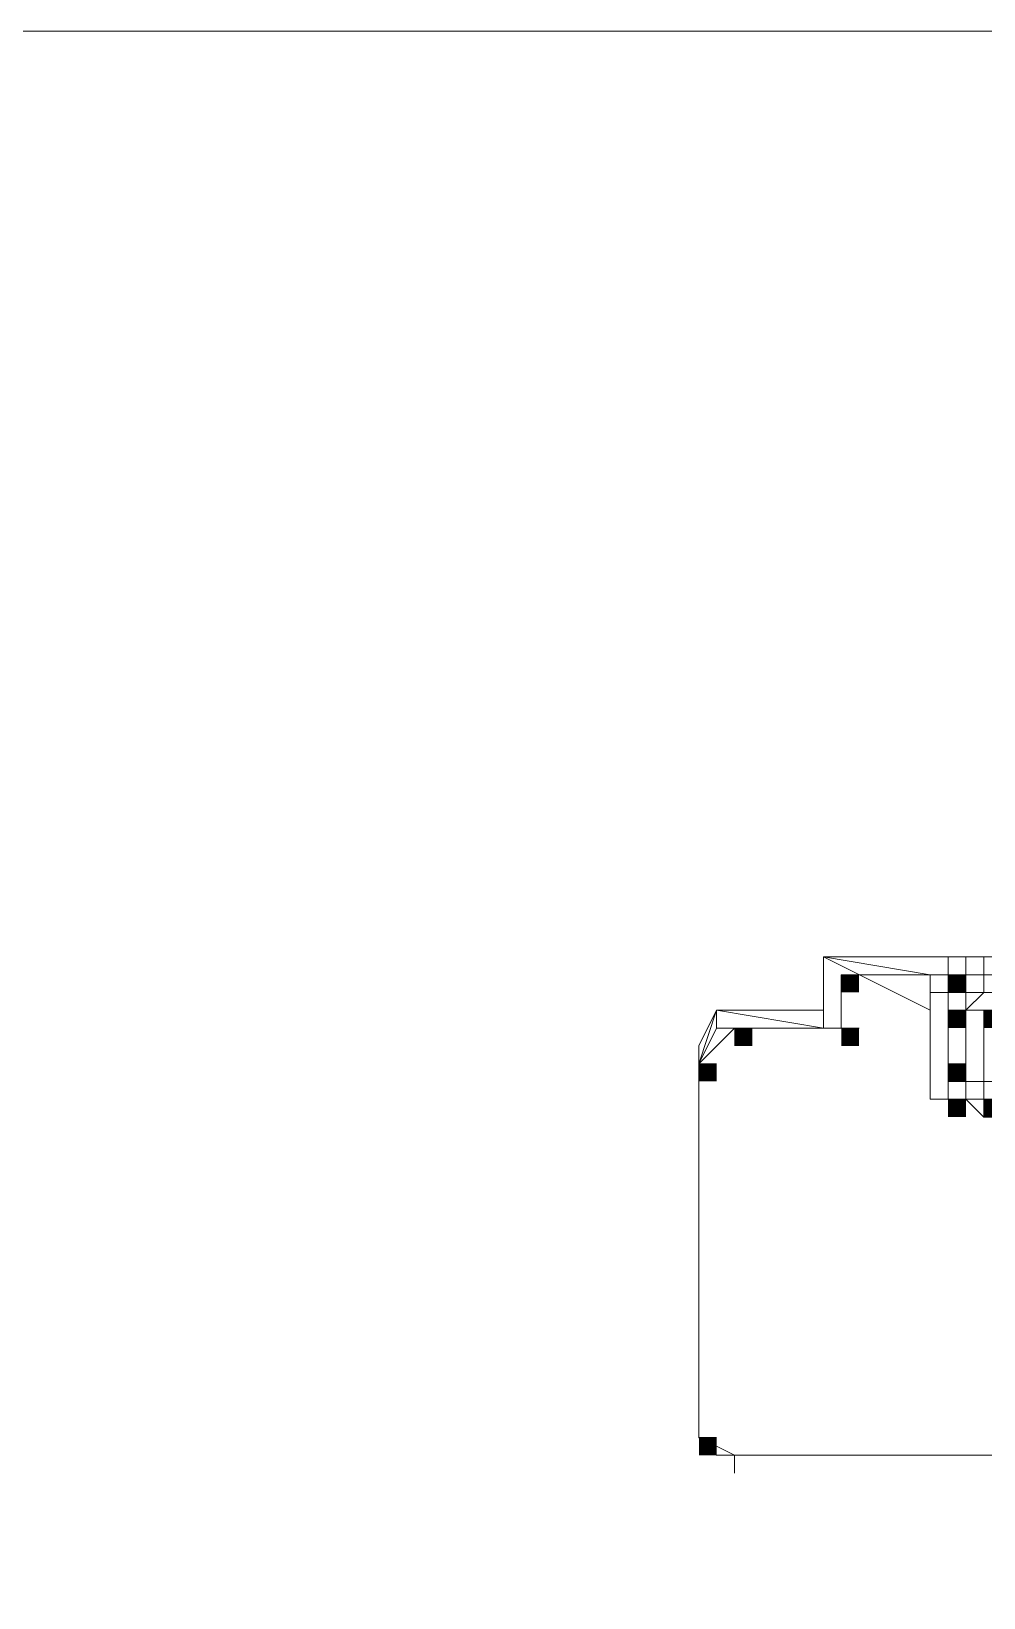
# Model space of a CAD drawing. Header units: millimetres. Extents: x 521 to 148073, y -17811 to 32040.
# Drawn here: x 143417 to 143868, y -14614 to -13871 of the extents above; entities that cross this region are included whole.
import ezdxf

# ---------------------------------------------------------------- set-up
doc = ezdxf.new("R2010")
doc.units = ezdxf.units.MM
doc.layers.add('PDF_Celobarevné výplně', color=7, linetype='Continuous')
doc.layers.add('PDF_Geometrie', color=7, linetype='Continuous', true_color=0xbdbdbd)

msp = doc.modelspace()

# ---------------------------------------------------------------- linework, layer by layer
at = {"layer": 'PDF_Celobarevné výplně', "lineweight": 18, "transparency": 33554559}
for points in [[(143800.32, -14318.43), (143800.32, -14326.86), (143808.76, -14318.43), (143808.76, -14326.86)], [(143850.92, -14318.43), (143850.92, -14326.86), (143859.36, -14318.43), (143859.36, -14326.86)], [(143850.92, -14318.43), (143850.92, -14326.86), (143859.36, -14318.43), (143859.36, -14326.86)], [(143850.92, -14318.43), (143850.92, -14326.86), (143859.36, -14318.43), (143859.36, -14326.86)], [(143850.92, -14335.29), (143850.92, -14343.73), (143859.36, -14335.29), (143859.36, -14343.73)], [(143850.92, -14335.29), (143850.92, -14343.73), (143859.36, -14335.29), (143859.36, -14343.73)], [(143850.92, -14335.29), (143850.92, -14343.73), (143859.36, -14335.29), (143859.36, -14343.73)], [(143867.79, -14335.29), (143867.79, -14343.73), (143876.22, -14335.29), (143876.22, -14343.73)], [(143867.79, -14335.29), (143867.79, -14343.73), (143876.22, -14335.29), (143876.22, -14343.73)], [(143867.79, -14335.29), (143867.79, -14343.73), (143876.22, -14335.29), (143876.22, -14343.73)], [(143867.79, -14335.29), (143867.79, -14343.73), (143876.22, -14335.29), (143876.22, -14343.73)], [(143749.72, -14343.73), (143749.72, -14352.16), (143758.16, -14343.73), (143758.16, -14352.16)], [(143800.32, -14343.73), (143800.32, -14352.16), (143808.76, -14343.73), (143808.76, -14352.16)], [(143732.86, -14360.59), (143732.86, -14369.03), (143741.29, -14360.59), (143741.29, -14369.03)], [(143850.92, -14360.59), (143850.92, -14369.03), (143859.36, -14360.59), (143859.36, -14369.03)], [(143850.92, -14360.59), (143850.92, -14369.03), (143859.36, -14360.59), (143859.36, -14369.03)], [(143850.92, -14377.46), (143850.92, -14385.89), (143859.36, -14377.46), (143859.36, -14385.89)], [(143850.92, -14377.46), (143850.92, -14385.89), (143859.36, -14377.46), (143859.36, -14385.89)], [(143850.92, -14377.46), (143850.92, -14385.89), (143859.36, -14377.46), (143859.36, -14385.89)], [(143867.79, -14377.46), (143867.79, -14385.89), (143876.22, -14377.46), (143876.22, -14385.89)], [(143867.79, -14377.46), (143867.79, -14385.89), (143876.22, -14377.46), (143876.22, -14385.89)], [(143867.79, -14377.46), (143867.79, -14385.89), (143876.22, -14377.46), (143876.22, -14385.89)], [(143867.79, -14377.46), (143867.79, -14385.89), (143876.22, -14377.46), (143876.22, -14385.89)], [(143732.86, -14537.69), (143732.86, -14546.13), (143741.29, -14537.69), (143741.29, -14546.13)]]:
    msp.add_solid(points, dxfattribs=at)
at = {"layer": 'PDF_Geometrie', "lineweight": 18}
for points in [[(143403.96, -14858.16), (143429.26, -14866.59), (143403.96, -14858.16), (143429.26, -14866.59), (143446.12, -14858.16), (143581.06, -14799.13), (143446.12, -14858.16), (143429.26, -14866.59), (143446.12, -14858.16), (143581.06, -14799.13), (143707.56, -14748.53), (143850.92, -14714.79), (143985.86, -14689.49), (144129.22, -14672.63), (144272.59, -14664.19), (144770.16, -14664.19), (144272.59, -14664.19), (144770.16, -14664.19), (144770.16, -13871.46), (144770.16, -14664.19), (144770.16, -13871.46), (142973.86, -13871.46), (144770.16, -13871.46), (142973.86, -13871.46)], [(143741.29, -14343.73), (143741.29, -14335.29), (143732.86, -14352.16), (143732.86, -14360.59), (143741.29, -14343.73), (143791.89, -14343.73), (143791.89, -14309.99), (143842.49, -14318.43), (143850.92, -14318.43), (143850.92, -14309.99), (143859.36, -14309.99), (143791.89, -14309.99), (143842.49, -14335.29), (143842.49, -14318.43), (143842.49, -14335.29), (143842.49, -14318.43), (143850.92, -14318.43), (143859.36, -14318.43), (143859.36, -14335.29), (143867.79, -14335.29), (143859.36, -14335.29), (143859.36, -14318.43), (143867.79, -14318.43), (143884.66, -14318.43)], [(143791.89, -14309.99), (143850.92, -14309.99)], [(143791.89, -14309.99), (143791.89, -14309.99)], [(143791.89, -14309.99), (143850.92, -14309.99)], [(143859.36, -14318.43), (143850.92, -14318.43), (143850.92, -14326.86), (143850.92, -14309.99), (143850.92, -14318.43), (143850.92, -14326.86), (143850.92, -14309.99), (143859.36, -14309.99), (143867.79, -14309.99), (143876.22, -14309.99)], [(143859.36, -14309.99), (143859.36, -14309.99)], [(143901.52, -14309.99), (143901.52, -14326.86), (143909.96, -14326.86), (143893.09, -14326.86), (143893.09, -14352.16), (143893.09, -14326.86), (143901.52, -14326.86), (143893.09, -14326.86), (143884.66, -14326.86), (143876.22, -14326.86), (143867.79, -14326.86), (143859.36, -14326.86), (143859.36, -14335.29), (143867.79, -14326.86), (143876.22, -14326.86)], [(143867.79, -14318.43), (143867.79, -14326.86), (143876.22, -14326.86), (143867.79, -14326.86), (143859.36, -14326.86), (143859.36, -14309.99), (143859.36, -14326.86), (143859.36, -14309.99), (143859.36, -14326.86), (143867.79, -14326.86), (143876.22, -14326.86)], [(143859.36, -14309.99), (143867.79, -14309.99), (143867.79, -14326.86)], [(143859.36, -14309.99), (143859.36, -14309.99)], [(143758.16, -14343.73), (143749.72, -14343.73), (143732.86, -14360.59), (143749.72, -14343.73), (143758.16, -14343.73), (143749.72, -14343.73), (143800.32, -14343.73), (143800.32, -14318.43), (143808.76, -14318.43), (143800.32, -14318.43), (143800.32, -14343.73)], [(144323.19, -14343.73), (144314.76, -14343.73), (144314.76, -14318.43), (143800.32, -14318.43), (143808.76, -14318.43)], [(143842.49, -14318.43), (143842.49, -14318.43)], [(143842.49, -14318.43), (143842.49, -14318.43)], [(143842.49, -14335.29), (143842.49, -14326.86), (143850.92, -14326.86), (143842.49, -14326.86), (143842.49, -14318.43)], [(143842.49, -14318.43), (143842.49, -14326.86), (143842.49, -14335.29)], [(143842.49, -14318.43), (143842.49, -14318.43)], [(143842.49, -14318.43), (143842.49, -14318.43)], [(143842.49, -14335.29), (143842.49, -14318.43)], [(143850.92, -14318.43), (143850.92, -14318.43)], [(143850.92, -14318.43), (143850.92, -14335.29), (143859.36, -14335.29)], [(143850.92, -14318.43), (143850.92, -14335.29), (143859.36, -14335.29)], [(143893.09, -14369.03), (143884.66, -14369.03), (143884.66, -14360.59), (143876.22, -14360.59), (143884.66, -14360.59), (143876.22, -14360.59), (143884.66, -14360.59), (143876.22, -14360.59), (143876.22, -14318.43), (143859.36, -14318.43), (143850.92, -14318.43), (143850.92, -14360.59), (143850.92, -14377.46), (143859.36, -14377.46), (143850.92, -14377.46)], [(143859.36, -14318.43), (143859.36, -14318.43)], [(143884.66, -14326.86), (143867.79, -14326.86), (143859.36, -14326.86), (143850.92, -14326.86), (143859.36, -14326.86), (143859.36, -14335.29), (143859.36, -14369.03), (143859.36, -14377.46), (143867.79, -14377.46), (143876.22, -14377.46)], [(143850.92, -14326.86), (143850.92, -14326.86)], [(143850.92, -14326.86), (143850.92, -14326.86)], [(143859.36, -14326.86), (143859.36, -14326.86)], [(143859.36, -14326.86), (143859.36, -14326.86)], [(143859.36, -14326.86), (143859.36, -14326.86)], [(143859.36, -14326.86), (143859.36, -14326.86)], [(143867.79, -14326.86), (143867.79, -14326.86)], [(143867.79, -14326.86), (143867.79, -14326.86)], [(143952.12, -14377.46), (144365.36, -14546.13), (143741.29, -14546.13), (143732.86, -14537.69), (143732.86, -14360.59), (143741.29, -14335.29), (143791.89, -14343.73)], [(143791.89, -14335.29), (143741.29, -14335.29)], [(143842.49, -14369.03), (143842.49, -14335.29)], [(143842.49, -14335.29), (143842.49, -14335.29)], [(143842.49, -14335.29), (143842.49, -14335.29)], [(143842.49, -14369.03), (143842.49, -14335.29)], [(143850.92, -14335.29), (143850.92, -14335.29)], [(143876.22, -14385.89), (143867.79, -14385.89), (143859.36, -14377.46), (143850.92, -14377.46), (143850.92, -14335.29), (143859.36, -14335.29)], [(143850.92, -14369.03), (143850.92, -14360.59), (143850.92, -14369.03), (143859.36, -14369.03), (143859.36, -14360.59), (143850.92, -14360.59), (143850.92, -14369.03), (143850.92, -14377.46), (143859.36, -14377.46), (143867.79, -14377.46), (143867.79, -14335.29), (143876.22, -14335.29), (143867.79, -14335.29)], [(143859.36, -14335.29), (143859.36, -14335.29)], [(143859.36, -14335.29), (143859.36, -14335.29)], [(143859.36, -14335.29), (143859.36, -14335.29)], [(143867.79, -14335.29), (143867.79, -14335.29)], [(143758.16, -14546.13), (143749.72, -14546.13), (144365.36, -14546.13), (143749.72, -14546.13), (143758.16, -14546.13), (143749.72, -14546.13), (143732.86, -14537.69), (143732.86, -14360.59), (143741.29, -14360.59), (143732.86, -14360.59), (143749.72, -14343.73)], [(143876.22, -14377.46), (143867.79, -14377.46), (143876.22, -14377.46), (143893.09, -14377.46), (143893.09, -14369.03), (143901.52, -14369.03), (143893.09, -14369.03), (143893.09, -14343.73), (143884.66, -14343.73), (143884.66, -14360.59), (143893.09, -14360.59), (143893.09, -14352.16), (143901.52, -14352.16)], [(143732.86, -14537.69), (143732.86, -14360.59), (143741.29, -14360.59)], [(143850.92, -14360.59), (143850.92, -14360.59)], [(143842.49, -14377.46), (143842.49, -14369.03)], [(143842.49, -14377.46), (143842.49, -14369.03)], [(143850.92, -14369.03), (143850.92, -14369.03)], [(143859.36, -14369.03), (143859.36, -14369.03)], [(143859.36, -14369.03), (143859.36, -14369.03)], [(143867.79, -14369.03), (143867.79, -14385.89), (143876.22, -14385.89), (143893.09, -14385.89), (143909.96, -14385.89), (143918.39, -14385.89), (143901.52, -14385.89), (143893.09, -14385.89), (143893.09, -14369.03), (143876.22, -14369.03), (143859.36, -14369.03), (143867.79, -14369.03), (143884.66, -14369.03), (143884.66, -14385.89), (143893.09, -14385.89), (143884.66, -14385.89), (143876.22, -14385.89), (143876.22, -14369.03)], [(143850.92, -14377.46), (143842.49, -14377.46)], [(143842.49, -14377.46), (143842.49, -14377.46)], [(143850.92, -14377.46), (143842.49, -14377.46)], [(143842.49, -14377.46), (143842.49, -14377.46)], [(143859.36, -14377.46), (143850.92, -14377.46)], [(143850.92, -14377.46), (143850.92, -14377.46)], [(143859.36, -14377.46), (143850.92, -14377.46)], [(143850.92, -14377.46), (143850.92, -14377.46)], [(143850.92, -14377.46), (143850.92, -14377.46)], [(143867.79, -14377.46), (143859.36, -14377.46)], [(143859.36, -14377.46), (143859.36, -14377.46)], [(143859.36, -14377.46), (143859.36, -14377.46)], [(143859.36, -14377.46), (143859.36, -14377.46)], [(143867.79, -14377.46), (143859.36, -14377.46)], [(143859.36, -14377.46), (143859.36, -14377.46)], [(143859.36, -14377.46), (143859.36, -14377.46)], [(143876.22, -14377.46), (143867.79, -14377.46)], [(143867.79, -14377.46), (143867.79, -14377.46)], [(143867.79, -14377.46), (143867.79, -14377.46)], [(143876.22, -14377.46), (143867.79, -14377.46)], [(143867.79, -14377.46), (143867.79, -14377.46)], [(143867.79, -14385.89), (143884.66, -14385.89)], [(144373.79, -14529.26), (144365.36, -14546.13), (144373.79, -14546.13), (143749.72, -14546.13)], [(143749.72, -14546.13), (143749.72, -14546.13)], [(143749.72, -14554.56), (143749.72, -14554.56)]]:
    msp.add_lwpolyline(points, dxfattribs=at)
for points in [[(143876.22, -14326.86), (143867.79, -14326.86), (143867.79, -14309.99), (143876.22, -14309.99)], [(144323.19, -14318.43), (143800.32, -14318.43)], [(143859.36, -14335.29), (143850.92, -14335.29), (143850.92, -14318.43), (143850.92, -14335.29), (143859.36, -14335.29), (143850.92, -14335.29)], [(143901.52, -14326.86), (143893.09, -14326.86), (143893.09, -14352.16), (143893.09, -14343.73), (143893.09, -14352.16), (143893.09, -14377.46), (143884.66, -14377.46), (143876.22, -14377.46), (143867.79, -14377.46), (143859.36, -14377.46), (143859.36, -14369.03), (143859.36, -14335.29), (143867.79, -14335.29), (143876.22, -14335.29), (143893.09, -14335.29), (143893.09, -14326.86)], [(143808.76, -14343.73), (143749.72, -14343.73)], [(143859.36, -14377.46), (143850.92, -14377.46), (143850.92, -14360.59), (143850.92, -14377.46)], [(143867.79, -14377.46), (143859.36, -14377.46), (143859.36, -14369.03), (143859.36, -14377.46)], [(143741.29, -14537.69), (143732.86, -14537.69), (143749.72, -14546.13), (143732.86, -14537.69)], [(143749.72, -14554.56), (143749.72, -14546.13)]]:
    msp.add_lwpolyline(points, close=True, dxfattribs=at)

doc.saveas('drawing.dxf')
